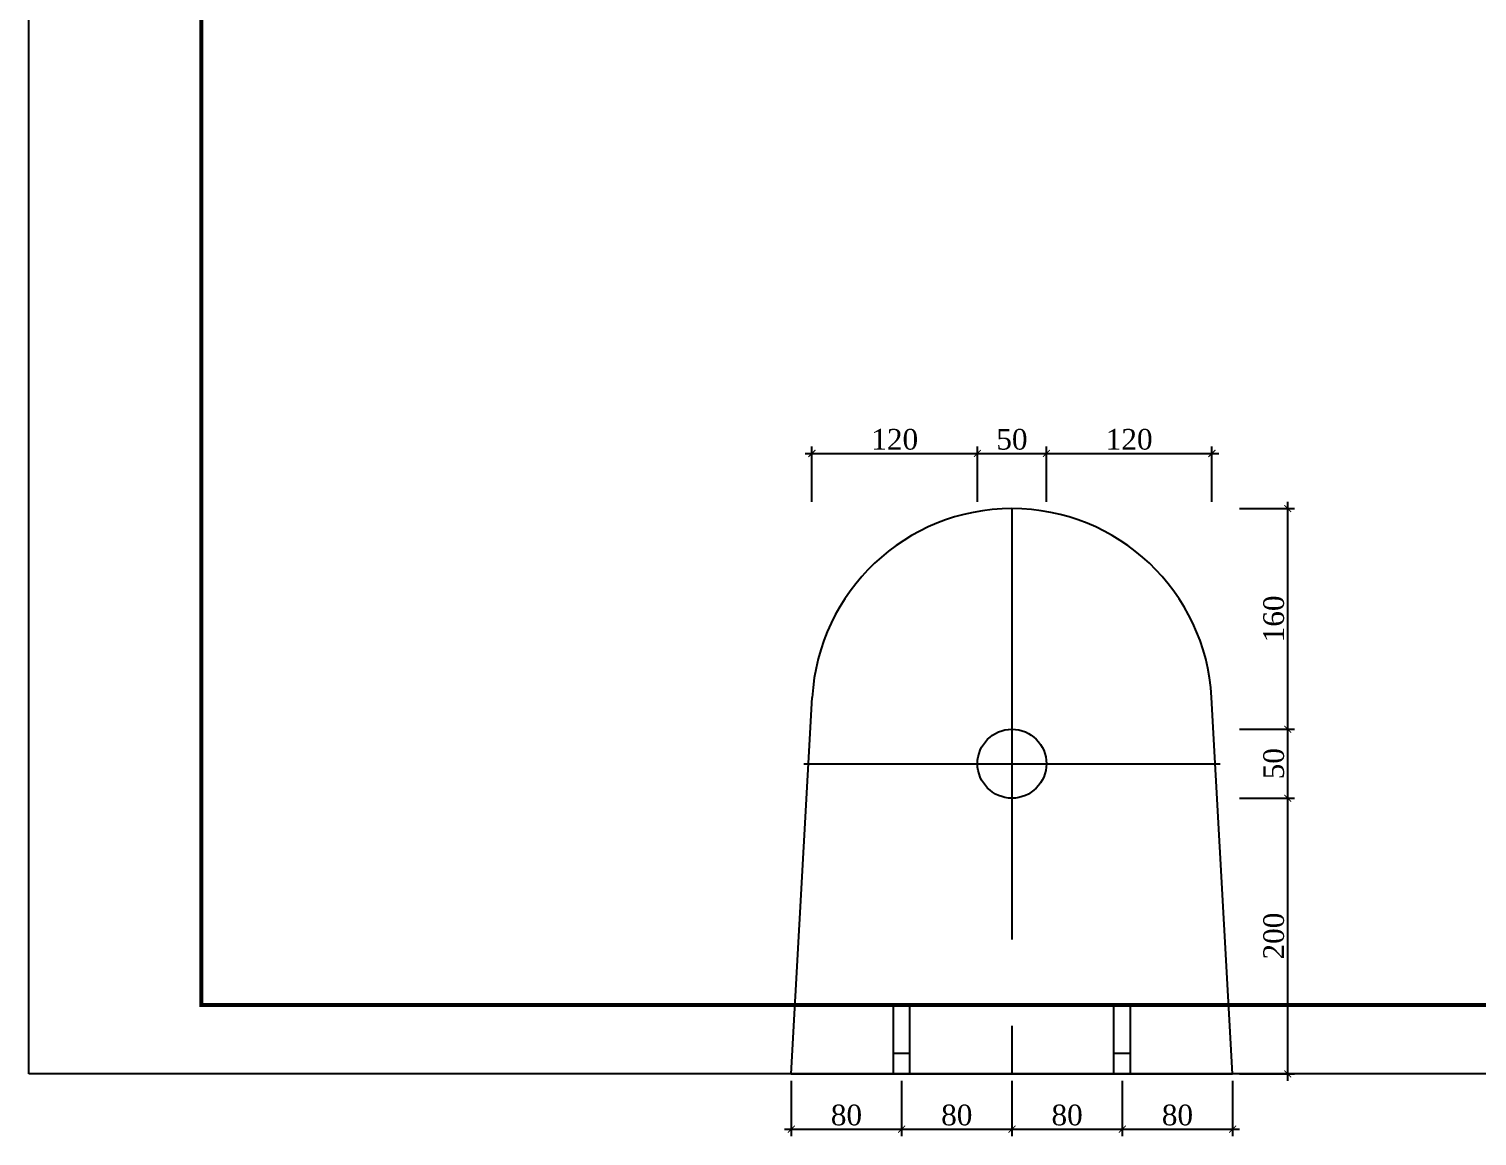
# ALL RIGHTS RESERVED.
# Model space of a CAD drawing. Extents: x -11055 to 128588, y -900 to 33500.
# Drawn here: x -11055 to 9945, y -900 to 15156 of the extents above; entities that cross this region are included whole.
import ezdxf
from ezdxf.enums import TextEntityAlignment as Align

# ---------------------------------------------------------------- set-up
doc = ezdxf.new("R2010")
doc.units = 0
doc.header["$LTSCALE"] = 1000
doc.linetypes.add('CENTER', pattern=[2, 1.25, -0.25, 0.25, -0.25])
doc.layers.get('0').update_dxf_attribs({"linetype": 'CONTINUOUS'})
doc.layers.get('Defpoints').update_dxf_attribs({"linetype": 'CONTINUOUS'})
doc.layers.add('1粗实线', color=1, linetype='CONTINUOUS', lineweight=30)
doc.layers.add('HFZT', color=5, linetype='CONTINUOUS', lineweight=15)
doc.styles.add('dd', font='times.ttf')
doc.styles.add('TSSD_NORM', font='tssdeng.shx', dxfattribs={"width": 0.7, "bigfont": 'hztxt.shx'})
doc.dimstyles.get("Standard").update_dxf_attribs({"dimtxt": 0.18, "dimasz": 0.18, "dimexe": 0.18, "dimexo": 0.0625, "dimgap": 0.09, "dimtad": 0, "dimtih": 1, "dimtoh": 1, "dimdec": 4, "dimzin": 0, "dimdsep": 46, "dimtxsty": 'Standard', "dimcen": 0.09, "dimadec": 0, "dimazin": 0, "dimtfac": 1, "dimtdec": 4, "dimtofl": 0, "dimtmove": 0, "dimatfit": 3, "dimfxl": 1, "dimtolj": 1, "dimtzin": 0, "dimarcsym": 0})

# ---------------------------------------------------------------- blocks, each defined once
blk = doc.blocks.new('_ArchTick')
at = {"color": 0, "linetype": 'ByBlock', "const_width": 0.15}
blk.add_lwpolyline([(-0.5, -0.5), (0.5, 0.5)], dxfattribs=at)
blk = doc.blocks.new('*D130')
at = {"color": 0, "lineweight": -2, "transparency": 16777216}
for p, q in [((0, -100), (0, -900)), ((1600, -100), (1600, -900)), ((-100, -800), (1700, -800))]:
    blk.add_line(p, q, dxfattribs=at)
at = {"layer": 'Defpoints', "color": 0, "transparency": 16777216}
for p in [(0, 0), (1600, 0), (1600, -800)]:
    blk.add_point(p, dxfattribs=at)
at = {"color": 0, "lineweight": -2, "transparency": 16777216, "xscale": 100, "yscale": 100, "zscale": 100, "rotation": 180}
blk.add_blockref('_ArchTick', (0, -800), dxfattribs=at)
at = {"color": 0, "lineweight": -2, "transparency": 16777216, "xscale": 100, "yscale": 100, "zscale": 100}
blk.add_blockref('_ArchTick', (1600, -800), dxfattribs=at)
at = {"color": 0, "transparency": 16777216, "insert": (800, -597), "char_height": 300, "attachment_point": 5, "style": 'dd'}
blk.add_mtext('\\A1;80', dxfattribs=at)
blk = doc.blocks.new('*D131')
at = {"color": 0, "lineweight": -2, "transparency": 16777216}
for p, q in [((1600, -100), (1600, -900)), ((3200, -100), (3200, -900)), ((1500, -800), (3300, -800))]:
    blk.add_line(p, q, dxfattribs=at)
at = {"layer": 'Defpoints', "color": 0, "transparency": 16777216}
for p in [(1600, 0), (3200, 0), (3200, -800)]:
    blk.add_point(p, dxfattribs=at)
at = {"color": 0, "lineweight": -2, "transparency": 16777216, "xscale": 100, "yscale": 100, "zscale": 100, "rotation": 180}
blk.add_blockref('_ArchTick', (1600, -800), dxfattribs=at)
at = {"color": 0, "lineweight": -2, "transparency": 16777216, "xscale": 100, "yscale": 100, "zscale": 100}
blk.add_blockref('_ArchTick', (3200, -800), dxfattribs=at)
at = {"color": 0, "transparency": 16777216, "insert": (2400, -597), "char_height": 300, "attachment_point": 5, "style": 'dd'}
blk.add_mtext('\\A1;80', dxfattribs=at)
blk = doc.blocks.new('*D132')
at = {"color": 0, "lineweight": -2, "transparency": 16777216}
for p, q in [((3200, -100), (3200, -900)), ((4800, -100), (4800, -900)), ((3100, -800), (4900, -800))]:
    blk.add_line(p, q, dxfattribs=at)
at = {"layer": 'Defpoints', "color": 0, "transparency": 16777216}
for p in [(3200, 0), (4800, 0), (4800, -800)]:
    blk.add_point(p, dxfattribs=at)
at = {"color": 0, "lineweight": -2, "transparency": 16777216, "xscale": 100, "yscale": 100, "zscale": 100, "rotation": 180}
blk.add_blockref('_ArchTick', (3200, -800), dxfattribs=at)
at = {"color": 0, "lineweight": -2, "transparency": 16777216, "xscale": 100, "yscale": 100, "zscale": 100}
blk.add_blockref('_ArchTick', (4800, -800), dxfattribs=at)
at = {"color": 0, "transparency": 16777216, "insert": (4000, -597), "char_height": 300, "attachment_point": 5, "style": 'dd'}
blk.add_mtext('\\A1;80', dxfattribs=at)
blk = doc.blocks.new('*D133')
at = {"color": 0, "lineweight": -2, "transparency": 16777216}
for p, q in [((4800, -100), (4800, -900)), ((6400, -100), (6400, -900)), ((4700, -800), (6500, -800))]:
    blk.add_line(p, q, dxfattribs=at)
at = {"layer": 'Defpoints', "color": 0, "transparency": 16777216}
for p in [(4800, 0), (6400, 0), (6400, -800)]:
    blk.add_point(p, dxfattribs=at)
at = {"color": 0, "lineweight": -2, "transparency": 16777216, "xscale": 100, "yscale": 100, "zscale": 100, "rotation": 180}
blk.add_blockref('_ArchTick', (4800, -800), dxfattribs=at)
at = {"color": 0, "lineweight": -2, "transparency": 16777216, "xscale": 100, "yscale": 100, "zscale": 100}
blk.add_blockref('_ArchTick', (6400, -800), dxfattribs=at)
at = {"color": 0, "transparency": 16777216, "insert": (5600, -597), "char_height": 300, "attachment_point": 5, "style": 'dd'}
blk.add_mtext('\\A1;80', dxfattribs=at)
blk = doc.blocks.new('*D134')
at = {"color": 0, "lineweight": -2, "transparency": 16777216}
for p, q in [((6500, 4000), (7300, 4000)), ((7200, -100), (7200, 4100)), ((6500, 0), (7300, 0))]:
    blk.add_line(p, q, dxfattribs=at)
at = {"layer": 'Defpoints', "color": 0, "transparency": 16777216}
for p in [(6400, 4000), (7200, 4000), (6400, 0)]:
    blk.add_point(p, dxfattribs=at)
at = {"color": 0, "lineweight": -2, "transparency": 16777216, "xscale": 100, "yscale": 100, "zscale": 100}
for p, rotation in [((7200, 4000), 90), ((7200, 0), 270)]:
    blk.add_blockref('_ArchTick', p, dxfattribs=dict(at, rotation=rotation))
at = {"color": 0, "transparency": 16777216, "insert": (6997, 2000), "char_height": 300, "attachment_point": 5, "rotation": 90, "style": 'dd'}
blk.add_mtext('\\A1;200', dxfattribs=at)
blk = doc.blocks.new('*D135')
at = {"color": 0, "lineweight": -2, "transparency": 16777216}
for p, q in [((7200, 3900), (7200, 5100)), ((6500, 5000), (7300, 5000)), ((6500, 4000), (7300, 4000))]:
    blk.add_line(p, q, dxfattribs=at)
at = {"layer": 'Defpoints', "color": 0, "transparency": 16777216}
for p in [(6400, 5000), (7200, 5000), (6400, 4000)]:
    blk.add_point(p, dxfattribs=at)
at = {"color": 0, "lineweight": -2, "transparency": 16777216, "xscale": 100, "yscale": 100, "zscale": 100}
for p, rotation in [((7200, 5000), 90), ((7200, 4000), 270)]:
    blk.add_blockref('_ArchTick', p, dxfattribs=dict(at, rotation=rotation))
at = {"color": 0, "transparency": 16777216, "insert": (6997, 4500), "char_height": 300, "attachment_point": 5, "rotation": 90, "style": 'dd'}
blk.add_mtext('\\A1;50', dxfattribs=at)
blk = doc.blocks.new('*D136')
at = {"color": 0, "lineweight": -2, "transparency": 16777216}
for p, q in [((6500, 8200), (7300, 8200)), ((7200, 4900), (7200, 8300)), ((6500, 5000), (7300, 5000))]:
    blk.add_line(p, q, dxfattribs=at)
at = {"layer": 'Defpoints', "color": 0, "transparency": 16777216}
for p in [(6400, 8200), (7200, 8200), (6400, 5000)]:
    blk.add_point(p, dxfattribs=at)
at = {"color": 0, "lineweight": -2, "transparency": 16777216, "xscale": 100, "yscale": 100, "zscale": 100}
for p, rotation in [((7200, 8200), 90), ((7200, 5000), 270)]:
    blk.add_blockref('_ArchTick', p, dxfattribs=dict(at, rotation=rotation))
at = {"color": 0, "transparency": 16777216, "insert": (6997, 6600), "char_height": 300, "attachment_point": 5, "rotation": 90, "style": 'dd'}
blk.add_mtext('\\A1;160', dxfattribs=at)
blk = doc.blocks.new('*D137')
at = {"color": 0, "lineweight": -2, "transparency": 16777216}
for p, q in [((300, 8300), (300, 9100)), ((2700, 8300), (2700, 9100)), ((200, 9000), (2800, 9000))]:
    blk.add_line(p, q, dxfattribs=at)
at = {"layer": 'Defpoints', "color": 0, "transparency": 16777216}
for p in [(2700, 9000), (300, 8200), (2700, 8200)]:
    blk.add_point(p, dxfattribs=at)
at = {"color": 0, "lineweight": -2, "transparency": 16777216, "xscale": 100, "yscale": 100, "zscale": 100, "rotation": 180}
blk.add_blockref('_ArchTick', (300, 9000), dxfattribs=at)
at = {"color": 0, "lineweight": -2, "transparency": 16777216, "xscale": 100, "yscale": 100, "zscale": 100}
blk.add_blockref('_ArchTick', (2700, 9000), dxfattribs=at)
at = {"color": 0, "transparency": 16777216, "insert": (1500, 9203), "char_height": 300, "attachment_point": 5, "style": 'dd'}
blk.add_mtext('\\A1;120', dxfattribs=at)
blk = doc.blocks.new('*D138')
at = {"color": 0, "lineweight": -2, "transparency": 16777216}
for p, q in [((2700, 8300), (2700, 9100)), ((3700, 8300), (3700, 9100)), ((2600, 9000), (3800, 9000))]:
    blk.add_line(p, q, dxfattribs=at)
at = {"layer": 'Defpoints', "color": 0, "transparency": 16777216}
for p in [(3700, 9000), (2700, 8200), (3700, 8200)]:
    blk.add_point(p, dxfattribs=at)
at = {"color": 0, "lineweight": -2, "transparency": 16777216, "xscale": 100, "yscale": 100, "zscale": 100, "rotation": 180}
blk.add_blockref('_ArchTick', (2700, 9000), dxfattribs=at)
at = {"color": 0, "lineweight": -2, "transparency": 16777216, "xscale": 100, "yscale": 100, "zscale": 100}
blk.add_blockref('_ArchTick', (3700, 9000), dxfattribs=at)
at = {"color": 0, "transparency": 16777216, "insert": (3200, 9203), "char_height": 300, "attachment_point": 5, "style": 'dd'}
blk.add_mtext('\\A1;50', dxfattribs=at)
blk = doc.blocks.new('*D139')
at = {"color": 0, "lineweight": -2, "transparency": 16777216}
for p, q in [((3700, 8300), (3700, 9100)), ((6100, 8300), (6100, 9100)), ((3600, 9000), (6200, 9000))]:
    blk.add_line(p, q, dxfattribs=at)
at = {"layer": 'Defpoints', "color": 0, "transparency": 16777216}
for p in [(6100, 9000), (3700, 8200), (6100, 8200)]:
    blk.add_point(p, dxfattribs=at)
at = {"color": 0, "lineweight": -2, "transparency": 16777216, "xscale": 100, "yscale": 100, "zscale": 100, "rotation": 180}
blk.add_blockref('_ArchTick', (3700, 9000), dxfattribs=at)
at = {"color": 0, "lineweight": -2, "transparency": 16777216, "xscale": 100, "yscale": 100, "zscale": 100}
blk.add_blockref('_ArchTick', (6100, 9000), dxfattribs=at)
at = {"color": 0, "transparency": 16777216, "insert": (4900, 9203), "char_height": 300, "attachment_point": 5, "style": 'dd'}
blk.add_mtext('\\A1;120', dxfattribs=at)
blk = doc.blocks.new('DETK')
at = {"color": 7, "linetype": 'Continuous'}
blk.add_lwpolyline([(0, 0), (0, 29700), (42000, 29700), (42000, 0), (0, 0)], dxfattribs=at)
at = {"layer": '1粗实线', "color": 7, "linetype": 'Continuous', "const_width": 60}
blk.add_lwpolyline([(2500, 1000), (2500, 28700), (41000, 28700), (41000, 1000), (2500, 1000)], dxfattribs=at)
at = {"layer": 'HFZT', "color": 2, "style": 'TSSD_NORM', "width": 0.7}
for tag, height, p in [('比例尺', 250, (40275, 3100)), ('图号', 250, (37501, 1700)), ('日期', 250, (40275, 1700)), ('图名', 400, (31926, 1425))]:
    blk.add_attdef(tag, text='', height=height, dxfattribs=at).set_placement(p, align=Align.MIDDLE)
blk = doc.blocks.new('*D149')
at = {"color": 0, "lineweight": -2, "transparency": 16777216}
for p, q in [((0, -100), (0, -900)), ((1600, -100), (1600, -900)), ((-100, -800), (1700, -800))]:
    blk.add_line(p, q, dxfattribs=at)
at = {"layer": 'Defpoints', "color": 0, "transparency": 16777216}
for p in [(0, 0), (1600, 0), (1600, -800)]:
    blk.add_point(p, dxfattribs=at)
at = {"color": 0, "lineweight": -2, "transparency": 16777216, "xscale": 100, "yscale": 100, "zscale": 100, "rotation": 180}
blk.add_blockref('_ArchTick', (0, -800), dxfattribs=at)
at = {"color": 0, "lineweight": -2, "transparency": 16777216, "xscale": 100, "yscale": 100, "zscale": 100}
blk.add_blockref('_ArchTick', (1600, -800), dxfattribs=at)
at = {"color": 0, "transparency": 16777216, "insert": (800, -597), "char_height": 300, "attachment_point": 5, "style": 'dd'}
blk.add_mtext('\\A1;80', dxfattribs=at)
blk = doc.blocks.new('*D150')
at = {"color": 0, "lineweight": -2, "transparency": 16777216}
for p, q in [((1600, -100), (1600, -900)), ((3200, -100), (3200, -900)), ((1500, -800), (3300, -800))]:
    blk.add_line(p, q, dxfattribs=at)
at = {"layer": 'Defpoints', "color": 0, "transparency": 16777216}
for p in [(1600, 0), (3200, 0), (3200, -800)]:
    blk.add_point(p, dxfattribs=at)
at = {"color": 0, "lineweight": -2, "transparency": 16777216, "xscale": 100, "yscale": 100, "zscale": 100, "rotation": 180}
blk.add_blockref('_ArchTick', (1600, -800), dxfattribs=at)
at = {"color": 0, "lineweight": -2, "transparency": 16777216, "xscale": 100, "yscale": 100, "zscale": 100}
blk.add_blockref('_ArchTick', (3200, -800), dxfattribs=at)
at = {"color": 0, "transparency": 16777216, "insert": (2400, -597), "char_height": 300, "attachment_point": 5, "style": 'dd'}
blk.add_mtext('\\A1;80', dxfattribs=at)
blk = doc.blocks.new('*D151')
at = {"color": 0, "lineweight": -2, "transparency": 16777216}
for p, q in [((3200, -100), (3200, -900)), ((4800, -100), (4800, -900)), ((3100, -800), (4900, -800))]:
    blk.add_line(p, q, dxfattribs=at)
at = {"layer": 'Defpoints', "color": 0, "transparency": 16777216}
for p in [(3200, 0), (4800, 0), (4800, -800)]:
    blk.add_point(p, dxfattribs=at)
at = {"color": 0, "lineweight": -2, "transparency": 16777216, "xscale": 100, "yscale": 100, "zscale": 100, "rotation": 180}
blk.add_blockref('_ArchTick', (3200, -800), dxfattribs=at)
at = {"color": 0, "lineweight": -2, "transparency": 16777216, "xscale": 100, "yscale": 100, "zscale": 100}
blk.add_blockref('_ArchTick', (4800, -800), dxfattribs=at)
at = {"color": 0, "transparency": 16777216, "insert": (4000, -597), "char_height": 300, "attachment_point": 5, "style": 'dd'}
blk.add_mtext('\\A1;80', dxfattribs=at)
blk = doc.blocks.new('*D152')
at = {"color": 0, "lineweight": -2, "transparency": 16777216}
for p, q in [((4800, -100), (4800, -900)), ((6400, -100), (6400, -900)), ((4700, -800), (6500, -800))]:
    blk.add_line(p, q, dxfattribs=at)
at = {"layer": 'Defpoints', "color": 0, "transparency": 16777216}
for p in [(4800, 0), (6400, 0), (6400, -800)]:
    blk.add_point(p, dxfattribs=at)
at = {"color": 0, "lineweight": -2, "transparency": 16777216, "xscale": 100, "yscale": 100, "zscale": 100, "rotation": 180}
blk.add_blockref('_ArchTick', (4800, -800), dxfattribs=at)
at = {"color": 0, "lineweight": -2, "transparency": 16777216, "xscale": 100, "yscale": 100, "zscale": 100}
blk.add_blockref('_ArchTick', (6400, -800), dxfattribs=at)
at = {"color": 0, "transparency": 16777216, "insert": (5600, -597), "char_height": 300, "attachment_point": 5, "style": 'dd'}
blk.add_mtext('\\A1;80', dxfattribs=at)
blk = doc.blocks.new('*D153')
at = {"color": 0, "lineweight": -2, "transparency": 16777216}
for p, q in [((6500, 4000), (7300, 4000)), ((7200, -100), (7200, 4100)), ((6500, 0), (7300, 0))]:
    blk.add_line(p, q, dxfattribs=at)
at = {"layer": 'Defpoints', "color": 0, "transparency": 16777216}
for p in [(6400, 4000), (7200, 4000), (6400, 0)]:
    blk.add_point(p, dxfattribs=at)
at = {"color": 0, "lineweight": -2, "transparency": 16777216, "xscale": 100, "yscale": 100, "zscale": 100}
for p, rotation in [((7200, 4000), 90), ((7200, 0), 270)]:
    blk.add_blockref('_ArchTick', p, dxfattribs=dict(at, rotation=rotation))
at = {"color": 0, "transparency": 16777216, "insert": (6997, 2000), "char_height": 300, "attachment_point": 5, "rotation": 90, "style": 'dd'}
blk.add_mtext('\\A1;200', dxfattribs=at)
blk = doc.blocks.new('*D154')
at = {"color": 0, "lineweight": -2, "transparency": 16777216}
for p, q in [((7200, 3900), (7200, 5100)), ((6500, 5000), (7300, 5000)), ((6500, 4000), (7300, 4000))]:
    blk.add_line(p, q, dxfattribs=at)
at = {"layer": 'Defpoints', "color": 0, "transparency": 16777216}
for p in [(6400, 5000), (7200, 5000), (6400, 4000)]:
    blk.add_point(p, dxfattribs=at)
at = {"color": 0, "lineweight": -2, "transparency": 16777216, "xscale": 100, "yscale": 100, "zscale": 100}
for p, rotation in [((7200, 5000), 90), ((7200, 4000), 270)]:
    blk.add_blockref('_ArchTick', p, dxfattribs=dict(at, rotation=rotation))
at = {"color": 0, "transparency": 16777216, "insert": (6997, 4500), "char_height": 300, "attachment_point": 5, "rotation": 90, "style": 'dd'}
blk.add_mtext('\\A1;50', dxfattribs=at)
blk = doc.blocks.new('*D155')
at = {"color": 0, "lineweight": -2, "transparency": 16777216}
for p, q in [((6500, 8200), (7300, 8200)), ((7200, 4900), (7200, 8300)), ((6500, 5000), (7300, 5000))]:
    blk.add_line(p, q, dxfattribs=at)
at = {"layer": 'Defpoints', "color": 0, "transparency": 16777216}
for p in [(6400, 8200), (7200, 8200), (6400, 5000)]:
    blk.add_point(p, dxfattribs=at)
at = {"color": 0, "lineweight": -2, "transparency": 16777216, "xscale": 100, "yscale": 100, "zscale": 100}
for p, rotation in [((7200, 8200), 90), ((7200, 5000), 270)]:
    blk.add_blockref('_ArchTick', p, dxfattribs=dict(at, rotation=rotation))
at = {"color": 0, "transparency": 16777216, "insert": (6997, 6600), "char_height": 300, "attachment_point": 5, "rotation": 90, "style": 'dd'}
blk.add_mtext('\\A1;160', dxfattribs=at)
blk = doc.blocks.new('*D156')
at = {"color": 0, "lineweight": -2, "transparency": 16777216}
for p, q in [((300, 8300), (300, 9100)), ((2700, 8300), (2700, 9100)), ((200, 9000), (2800, 9000))]:
    blk.add_line(p, q, dxfattribs=at)
at = {"layer": 'Defpoints', "color": 0, "transparency": 16777216}
for p in [(2700, 9000), (300, 8200), (2700, 8200)]:
    blk.add_point(p, dxfattribs=at)
at = {"color": 0, "lineweight": -2, "transparency": 16777216, "xscale": 100, "yscale": 100, "zscale": 100, "rotation": 180}
blk.add_blockref('_ArchTick', (300, 9000), dxfattribs=at)
at = {"color": 0, "lineweight": -2, "transparency": 16777216, "xscale": 100, "yscale": 100, "zscale": 100}
blk.add_blockref('_ArchTick', (2700, 9000), dxfattribs=at)
at = {"color": 0, "transparency": 16777216, "insert": (1500, 9203), "char_height": 300, "attachment_point": 5, "style": 'dd'}
blk.add_mtext('\\A1;120', dxfattribs=at)
blk = doc.blocks.new('*D157')
at = {"color": 0, "lineweight": -2, "transparency": 16777216}
for p, q in [((2700, 8300), (2700, 9100)), ((3700, 8300), (3700, 9100)), ((2600, 9000), (3800, 9000))]:
    blk.add_line(p, q, dxfattribs=at)
at = {"layer": 'Defpoints', "color": 0, "transparency": 16777216}
for p in [(3700, 9000), (2700, 8200), (3700, 8200)]:
    blk.add_point(p, dxfattribs=at)
at = {"color": 0, "lineweight": -2, "transparency": 16777216, "xscale": 100, "yscale": 100, "zscale": 100, "rotation": 180}
blk.add_blockref('_ArchTick', (2700, 9000), dxfattribs=at)
at = {"color": 0, "lineweight": -2, "transparency": 16777216, "xscale": 100, "yscale": 100, "zscale": 100}
blk.add_blockref('_ArchTick', (3700, 9000), dxfattribs=at)
at = {"color": 0, "transparency": 16777216, "insert": (3200, 9203), "char_height": 300, "attachment_point": 5, "style": 'dd'}
blk.add_mtext('\\A1;50', dxfattribs=at)
blk = doc.blocks.new('*D158')
at = {"color": 0, "lineweight": -2, "transparency": 16777216}
for p, q in [((3700, 8300), (3700, 9100)), ((6100, 8300), (6100, 9100)), ((3600, 9000), (6200, 9000))]:
    blk.add_line(p, q, dxfattribs=at)
at = {"layer": 'Defpoints', "color": 0, "transparency": 16777216}
for p in [(6100, 9000), (3700, 8200), (6100, 8200)]:
    blk.add_point(p, dxfattribs=at)
at = {"color": 0, "lineweight": -2, "transparency": 16777216, "xscale": 100, "yscale": 100, "zscale": 100, "rotation": 180}
blk.add_blockref('_ArchTick', (3700, 9000), dxfattribs=at)
at = {"color": 0, "lineweight": -2, "transparency": 16777216, "xscale": 100, "yscale": 100, "zscale": 100}
blk.add_blockref('_ArchTick', (6100, 9000), dxfattribs=at)
at = {"color": 0, "transparency": 16777216, "insert": (4900, 9203), "char_height": 300, "attachment_point": 5, "style": 'dd'}
blk.add_mtext('\\A1;120', dxfattribs=at)

msp = doc.modelspace()

# ---------------------------------------------------------------- linework, layer by layer
at = {"linetype": 'CENTER', "ltscale": 5}
for p, q in [((3200, 8200), (3200, 0)), ((3200, 8200), (3200, 0)), ((180, 4500), (6220, 4500)), ((180, 4500), (6220, 4500))]:
    msp.add_line(p, q, dxfattribs=at)
for p, q in [((0, 0), (304.49685, 5461.43586)), ((0, 0), (304.49685, 5461.43586)), ((6400, 0), (6095.50315, 5461.43586)), ((6400, 0), (6095.50315, 5461.43586)), ((1480, 0), (1480, 1000)), ((1480, 1000), (1720, 1000)), ((1480, 0), (1480, 1000)), ((1480, 1000), (1720, 1000)), ((1720, 0), (1720, 1000)), ((1720, 0), (1720, 1000)), ((4680, 0), (4680, 1000)), ((4680, 1000), (4920, 1000)), ((4680, 0), (4680, 1000)), ((4680, 1000), (4920, 1000)), ((4920, 0), (4920, 1000)), ((4920, 0), (4920, 1000)), ((1480, 300), (1720, 300)), ((1480, 300), (1720, 300)), ((4680, 300), (4920, 300)), ((4680, 300), (4920, 300)), ((0, 0), (6400, 0)), ((0, 0), (6400, 0))]:
    msp.add_line(p, q)
msp.add_circle((3200, 4500), 500)
msp.add_circle((3200, 4500), 500)
msp.add_arc((3200, 5300), 2900, 3.191164621, 176.808835379)
msp.add_arc((3200, 5300), 2900, 3.191164621, 176.808835379)

# ---------------------------------------------------------------- block references
msp.add_blockref('DETK', (-11055.1728, 0))

# ---------------------------------------------------------------- dimensions: what is measured, and where the dimension line sits
for p1, p2, distance, text, override, picture, middle in [((300, 8200), (2700, 8200), 800, '120', {"dimtxt": 300, "dimasz": 100, "dimexe": 100, "dimexo": 100, "dimgap": 50, "dimtad": 1, "dimjust": 0, "dimtih": 1, "dimtxsty": 'dd', "dimblk1": 'ArchTick', "dimblk2": 'ArchTick', "dimsah": 1, "dimdle": 100}, '*D137', (1500, 9202.59553)), ((300, 8200), (2700, 8200), 800, '120', {"dimtxt": 300, "dimasz": 100, "dimexe": 100, "dimexo": 100, "dimgap": 50, "dimtad": 1, "dimjust": 0, "dimtih": 1, "dimtxsty": 'dd', "dimblk1": 'ArchTick', "dimblk2": 'ArchTick', "dimsah": 1, "dimdle": 100}, '*D156', (1500, 9202.59553)), ((2700, 8200), (3700, 8200), 800, '50', {"dimtxt": 300, "dimasz": 100, "dimexe": 100, "dimexo": 100, "dimgap": 50, "dimtad": 1, "dimjust": 0, "dimtih": 1, "dimtxsty": 'dd', "dimblk1": 'ArchTick', "dimblk2": 'ArchTick', "dimsah": 1, "dimdle": 100}, '*D138', (3200, 9202.59553)), ((2700, 8200), (3700, 8200), 800, '50', {"dimtxt": 300, "dimasz": 100, "dimexe": 100, "dimexo": 100, "dimgap": 50, "dimtad": 1, "dimjust": 0, "dimtih": 1, "dimtxsty": 'dd', "dimblk1": 'ArchTick', "dimblk2": 'ArchTick', "dimsah": 1, "dimdle": 100}, '*D157', (3200, 9202.59553)), ((3700, 8200), (6100, 8200), 800, '120', {"dimtxt": 300, "dimasz": 100, "dimexe": 100, "dimexo": 100, "dimgap": 50, "dimtad": 1, "dimjust": 0, "dimtih": 1, "dimtxsty": 'dd', "dimblk1": 'ArchTick', "dimblk2": 'ArchTick', "dimsah": 1, "dimdle": 100}, '*D139', (4900, 9202.59553)), ((3700, 8200), (6100, 8200), 800, '120', {"dimtxt": 300, "dimasz": 100, "dimexe": 100, "dimexo": 100, "dimgap": 50, "dimtad": 1, "dimjust": 0, "dimtih": 1, "dimtxsty": 'dd', "dimblk1": 'ArchTick', "dimblk2": 'ArchTick', "dimsah": 1, "dimdle": 100}, '*D158', (4900, 9202.59553)), ((6400, 5000), (6400, 8200), -800, '160', {"dimtxt": 300, "dimasz": 100, "dimexe": 100, "dimexo": 100, "dimgap": 50, "dimtad": 1, "dimjust": 0, "dimtih": 0, "dimtxsty": 'dd', "dimblk1": 'ArchTick', "dimblk2": 'ArchTick', "dimsah": 1, "dimdle": 100}, '*D136', (6997.40447, 6600)), ((6400, 5000), (6400, 8200), -800, '160', {"dimtxt": 300, "dimasz": 100, "dimexe": 100, "dimexo": 100, "dimgap": 50, "dimtad": 1, "dimjust": 0, "dimtih": 0, "dimtxsty": 'dd', "dimblk1": 'ArchTick', "dimblk2": 'ArchTick', "dimsah": 1, "dimdle": 100}, '*D155', (6997.40447, 6600)), ((6400, 4000), (6400, 5000), -800, '50', {"dimtxt": 300, "dimasz": 100, "dimexe": 100, "dimexo": 100, "dimgap": 50, "dimtad": 1, "dimjust": 0, "dimtih": 0, "dimtxsty": 'dd', "dimblk1": 'ArchTick', "dimblk2": 'ArchTick', "dimsah": 1, "dimdle": 100}, '*D135', (6997.40447, 4500)), ((6400, 4000), (6400, 5000), -800, '50', {"dimtxt": 300, "dimasz": 100, "dimexe": 100, "dimexo": 100, "dimgap": 50, "dimtad": 1, "dimjust": 0, "dimtih": 0, "dimtxsty": 'dd', "dimblk1": 'ArchTick', "dimblk2": 'ArchTick', "dimsah": 1, "dimdle": 100}, '*D154', (6997.40447, 4500)), ((6400, 0), (6400, 4000), -800, '200', {"dimtxt": 300, "dimasz": 100, "dimexe": 100, "dimexo": 100, "dimgap": 50, "dimtad": 1, "dimjust": 0, "dimtih": 0, "dimtxsty": 'dd', "dimblk1": 'ArchTick', "dimblk2": 'ArchTick', "dimsah": 1, "dimdle": 100}, '*D134', (6997.40447, 2000)), ((6400, 0), (6400, 4000), -800, '200', {"dimtxt": 300, "dimasz": 100, "dimexe": 100, "dimexo": 100, "dimgap": 50, "dimtad": 1, "dimjust": 0, "dimtih": 0, "dimtxsty": 'dd', "dimblk1": 'ArchTick', "dimblk2": 'ArchTick', "dimsah": 1, "dimdle": 100}, '*D153', (6997.40447, 2000)), ((0, 0), (1600, 0), -800, '80', {"dimtxt": 300, "dimasz": 100, "dimexe": 100, "dimexo": 100, "dimgap": 50, "dimtad": 1, "dimjust": 0, "dimtih": 0, "dimtxsty": 'dd', "dimblk1": 'ArchTick', "dimblk2": 'ArchTick', "dimsah": 1, "dimdle": 100}, '*D130', (800, -597.40447)), ((0, 0), (1600, 0), -800, '80', {"dimtxt": 300, "dimasz": 100, "dimexe": 100, "dimexo": 100, "dimgap": 50, "dimtad": 1, "dimjust": 0, "dimtih": 0, "dimtxsty": 'dd', "dimblk1": 'ArchTick', "dimblk2": 'ArchTick', "dimsah": 1, "dimdle": 100}, '*D149', (800, -597.40447)), ((1600, 0), (3200, 0), -800, '80', {"dimtxt": 300, "dimasz": 100, "dimexe": 100, "dimexo": 100, "dimgap": 50, "dimtad": 1, "dimjust": 0, "dimtih": 0, "dimtxsty": 'dd', "dimblk1": 'ArchTick', "dimblk2": 'ArchTick', "dimsah": 1, "dimdle": 100}, '*D131', (2400, -597.40447)), ((1600, 0), (3200, 0), -800, '80', {"dimtxt": 300, "dimasz": 100, "dimexe": 100, "dimexo": 100, "dimgap": 50, "dimtad": 1, "dimjust": 0, "dimtih": 0, "dimtxsty": 'dd', "dimblk1": 'ArchTick', "dimblk2": 'ArchTick', "dimsah": 1, "dimdle": 100}, '*D150', (2400, -597.40447)), ((3200, 0), (4800, 0), -800, '80', {"dimtxt": 300, "dimasz": 100, "dimexe": 100, "dimexo": 100, "dimgap": 50, "dimtad": 1, "dimjust": 0, "dimtih": 0, "dimtxsty": 'dd', "dimblk1": 'ArchTick', "dimblk2": 'ArchTick', "dimsah": 1, "dimdle": 100}, '*D132', (4000, -597.40447)), ((3200, 0), (4800, 0), -800, '80', {"dimtxt": 300, "dimasz": 100, "dimexe": 100, "dimexo": 100, "dimgap": 50, "dimtad": 1, "dimjust": 0, "dimtih": 0, "dimtxsty": 'dd', "dimblk1": 'ArchTick', "dimblk2": 'ArchTick', "dimsah": 1, "dimdle": 100}, '*D151', (4000, -597.40447)), ((4800, 0), (6400, 0), -800, '80', {"dimtxt": 300, "dimasz": 100, "dimexe": 100, "dimexo": 100, "dimgap": 50, "dimtad": 1, "dimjust": 0, "dimtih": 0, "dimtxsty": 'dd', "dimblk1": 'ArchTick', "dimblk2": 'ArchTick', "dimsah": 1, "dimdle": 100}, '*D133', (5600, -597.40447)), ((4800, 0), (6400, 0), -800, '80', {"dimtxt": 300, "dimasz": 100, "dimexe": 100, "dimexo": 100, "dimgap": 50, "dimtad": 1, "dimjust": 0, "dimtih": 0, "dimtxsty": 'dd', "dimblk1": 'ArchTick', "dimblk2": 'ArchTick', "dimsah": 1, "dimdle": 100}, '*D152', (5600, -597.40447))]:
    dim = msp.add_aligned_dim(p1=p1, p2=p2, distance=distance, text=text, dimstyle='Standard', override=override)
    dim.commit()
    dim.dimension.update_dxf_attribs({"geometry": picture, "text_midpoint": middle})

doc.saveas('drawing.dxf')
